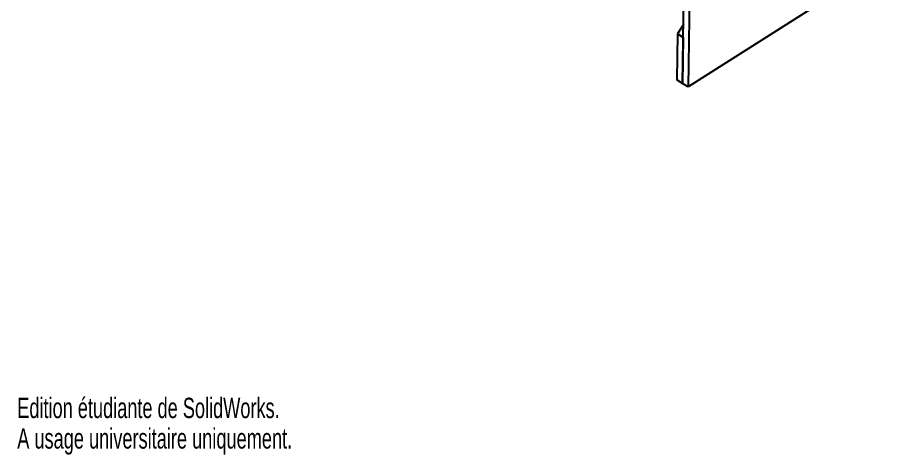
# Model space of a CAD drawing. Extents: x 0 to 158, y 0 to 202.
# Drawn here: x 0 to 154.3, y 0 to 78.1 of the extents above; entities that cross this region are included whole.
import ezdxf
from ezdxf.enums import TextEntityAlignment as Align

# ---------------------------------------------------------------- set-up
doc = ezdxf.new("R2010")
doc.units = 0
doc.layers.get('0').update_dxf_attribs({"linetype": 'CONTINUOUS'})

msp = doc.modelspace()

# ---------------------------------------------------------------- linework, layer by layer
at = {"color": 7, "linetype": 'CONTINUOUS'}
for p, q in [((118.77, 66.34), (119.61, 126.39)), ((120.71, 126.36), (119.78, 65.72)), ((154.32, 87.69), (119.78, 65.72)), ((118.91, 76.86), (117.86, 75.16)), ((117.86, 75.16), (117.75, 66.96)), ((118.88, 74.55), (117.86, 75.16)), ((118.88, 74.55), (118.77, 66.34)), ((118.77, 66.34), (117.75, 66.96)), ((119.78, 65.72), (118.77, 66.34))]:
    msp.add_line(p, q, dxfattribs=at)

# ---------------------------------------------------------------- texts
for s, width, p in [('Edition étudiante de SolidWorks.', 0.667188, (0, 5.45)), ('A usage universitaire uniquement.', 0.668182, (0, 0))]:
    msp.add_text(s, height=3.633, dxfattribs=dict(at, width=width)).set_placement(p, align=Align.BOTTOM_LEFT)

doc.saveas('drawing.dxf')
